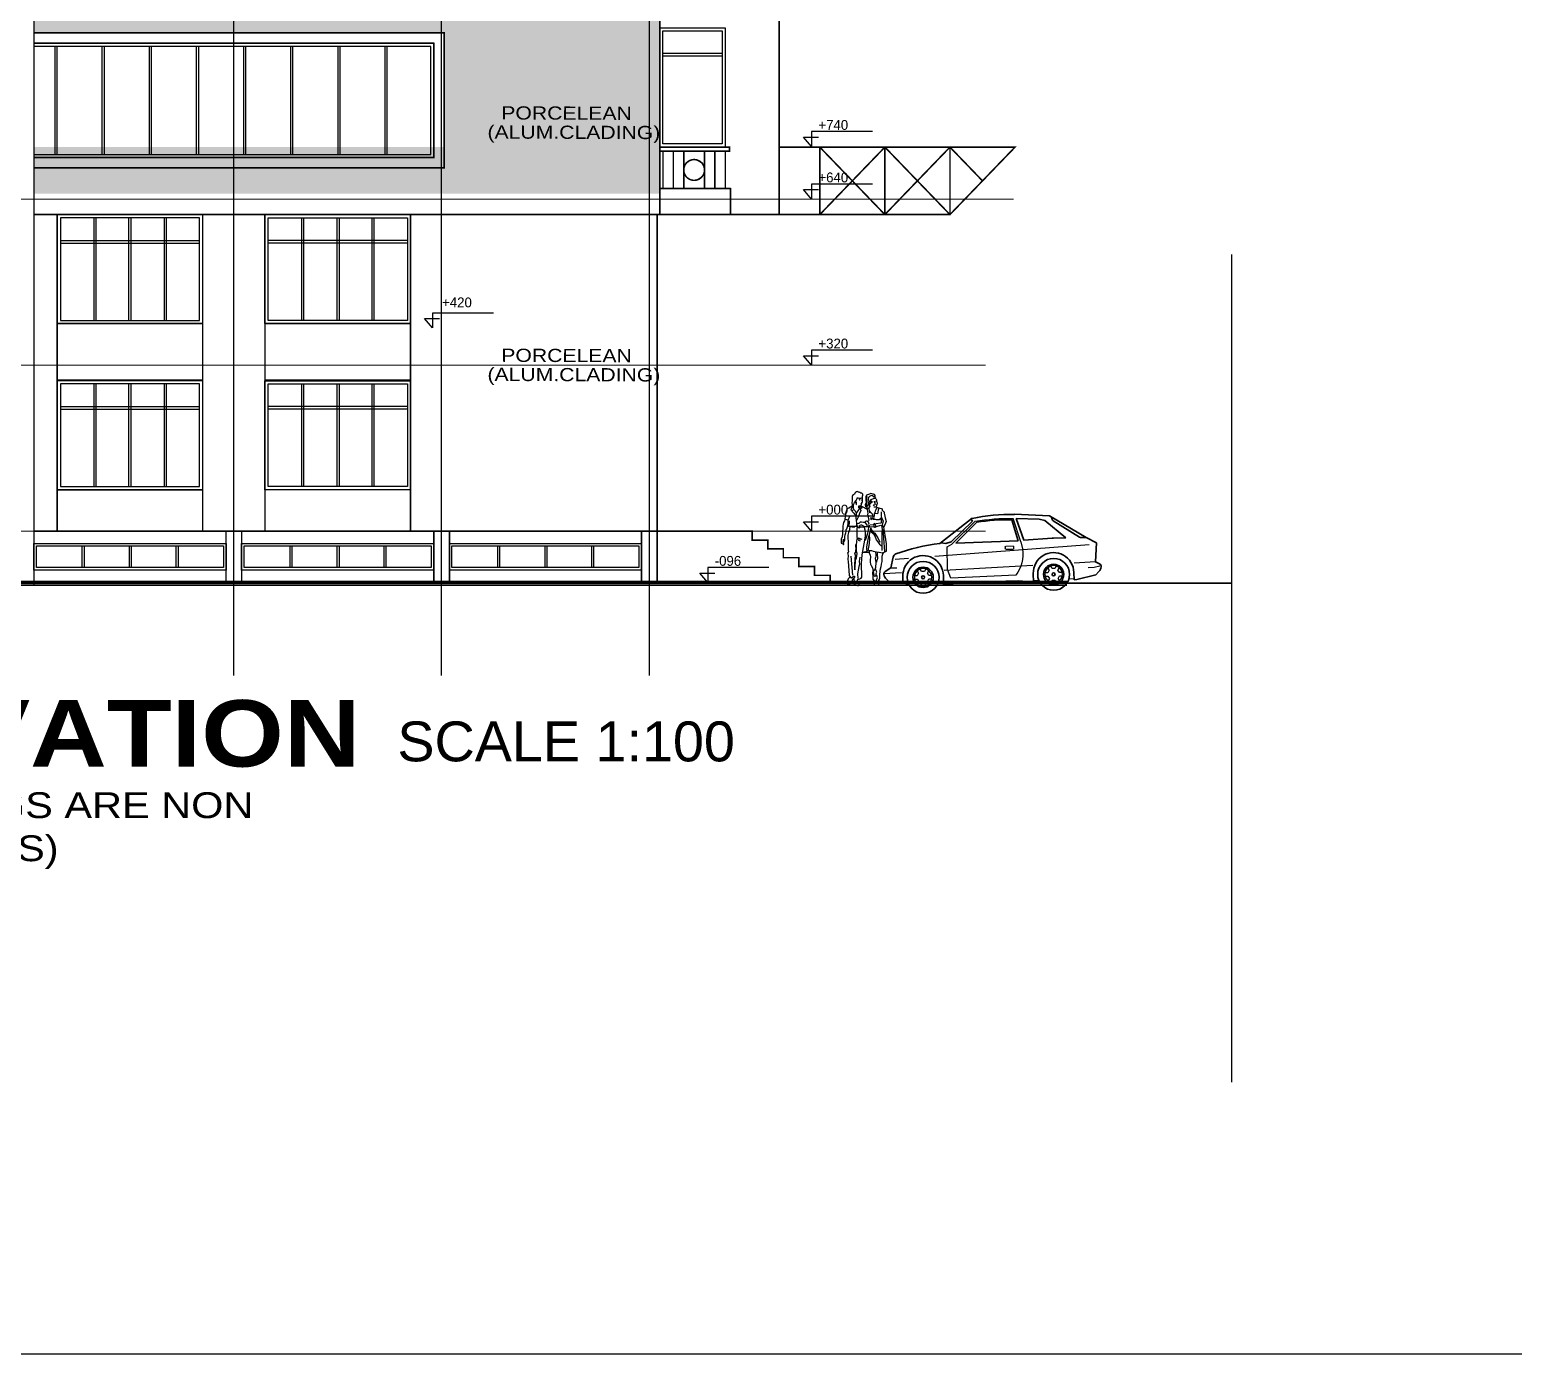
# Model space of a CAD drawing. Extents: x 250879 to 348495, y -51522 to -9360.
# Drawn here: x 301838 to 304696, y -31243 to -28691 of the extents above; entities that cross this region are included whole.
import ezdxf

# ---------------------------------------------------------------- set-up
doc = ezdxf.new("R2010")
doc.units = 0
doc.layers.get('0').update_dxf_attribs({"linetype": 'CONTINUOUS'})
for name, color, linetype, lineweight in [('A-text function', 30, 'CONTINUOUS', 20), ('BALUSTER', 6, 'CONTINUOUS', 30), ('VIS', 8, 'CONTINUOUS', 18)]:
    doc.layers.add(name, color=color, linetype=linetype, lineweight=lineweight)
for name, color, linetype in [('AXIS', 1, 'CONTINUOUS'), ('CAR_DTL', 7, 'CONTINUOUS'), ('CURTAIN', 150, 'CONTINUOUS'), ('DOOR', 4, 'CONTINUOUS'), ('HATCH', 8, 'CONTINUOUS'), ('TEXT', 3, 'CONTINUOUS'), ('TRUSS', 2, 'CONTINUOUS'), ('WALL', 7, 'CONTINUOUS')]:
    doc.layers.add(name, color=color, linetype=linetype)
doc.styles.add('ARIAL', font='BOD_CR.TTF', dxfattribs={"width": 1.2})
doc.styles.get("Standard").update_dxf_attribs({"font": 'sanss___.ttf', "height": 15})
doc.styles.add('VITA', font='vinet.ttf')

# ---------------------------------------------------------------- blocks, each defined once
blk = doc.blocks.new('105')
for p, q in [((-0.075, 1.729), (-0.079, 1.713)), ((-0.059, 1.742), (-0.075, 1.729)), ((-0.04, 1.756), (-0.059, 1.742)), ((-0.028, 1.776), (-0.04, 1.756)), ((-0.017, 1.788), (-0.028, 1.776)), ((0.001, 1.802), (-0.017, 1.788)), ((0.015, 1.805), (0.001, 1.802)), ((0.038, 1.797), (0.015, 1.805)), ((0.052, 1.795), (0.038, 1.797)), ((0.068, 1.786), (0.052, 1.795)), ((0.084, 1.778), (0.068, 1.786)), ((0.101, 1.774), (0.084, 1.778)), ((0.122, 1.758), (0.101, 1.774)), ((0.119, 1.699), (0.12, 1.718)), ((0.12, 1.718), (0.123, 1.739)), ((0.123, 1.739), (0.122, 1.758)), ((0.191, 1.735), (0.183, 1.704)), ((0.212, 1.745), (0.191, 1.735)), ((0.252, 1.754), (0.212, 1.745)), ((0.264, 1.764), (0.252, 1.754)), ((0.279, 1.724), (0.252, 1.709)), ((0.272, 1.77), (0.264, 1.764)), ((0.328, 1.754), (0.272, 1.77)), ((0.29, 1.732), (0.279, 1.724)), ((0.306, 1.73), (0.29, 1.732)), ((0.339, 1.699), (0.306, 1.73)), ((0.35, 1.75), (0.328, 1.754)), ((0.361, 1.73), (0.35, 1.75)), ((0.359, 1.709), (0.361, 1.73)), ((-0.192, 1.443), (-0.205, 1.406)), ((-0.185, 1.462), (-0.192, 1.443)), ((-0.166, 1.48), (-0.185, 1.462)), ((-0.145, 1.488), (-0.166, 1.48)), ((-0.116, 1.505), (-0.145, 1.488)), ((-0.104, 1.52), (-0.116, 1.505)), ((-0.072, 1.542), (-0.111, 1.458)), ((-0.111, 1.458), (-0.069, 1.446)), ((-0.093, 1.527), (-0.104, 1.52)), ((-0.073, 1.534), (-0.093, 1.527)), ((-0.081, 1.627), (-0.09, 1.59)), ((-0.09, 1.59), (-0.08, 1.556)), ((-0.069, 1.446), (-0.089, 1.431)), ((-0.089, 1.431), (-0.067, 1.41)), ((-0.079, 1.713), (-0.081, 1.691)), ((-0.081, 1.691), (-0.081, 1.659)), ((-0.081, 1.659), (-0.081, 1.627)), ((-0.08, 1.556), (-0.073, 1.534)), ((-0.067, 1.536), (-0.062, 1.536)), ((-0.062, 1.546), (-0.065, 1.523)), ((-0.065, 1.523), (-0.064, 1.507)), ((-0.064, 1.507), (-0.061, 1.489)), ((-0.062, 1.536), (-0.059, 1.54)), ((-0.061, 1.489), (-0.055, 1.473)), ((-0.059, 1.54), (-0.055, 1.551)), ((-0.055, 1.551), (-0.05, 1.563)), ((-0.055, 1.473), (-0.048, 1.457)), ((-0.05, 1.563), (-0.045, 1.58)), ((-0.048, 1.457), (-0.039, 1.446)), ((-0.045, 1.58), (-0.037, 1.602)), ((-0.039, 1.446), (-0.027, 1.438)), ((-0.037, 1.602), (-0.032, 1.611)), ((-0.032, 1.611), (-0.026, 1.624)), ((-0.027, 1.438), (-0.016, 1.419)), ((-0.026, 1.624), (-0.014, 1.632)), ((-0.02, 1.616), (-0.024, 1.608)), ((-0.024, 1.608), (-0.024, 1.599)), ((-0.024, 1.599), (-0.022, 1.599)), ((-0.022, 1.599), (-0.018, 1.599)), ((-0.02, 1.634), (-0.02, 1.626)), ((-0.02, 1.626), (-0.02, 1.616)), ((-0.018, 1.599), (-0.007, 1.607)), ((-0.014, 1.632), (-0.001, 1.639)), ((-0.007, 1.607), (-0.007, 1.597)), ((-0.007, 1.597), (-0.007, 1.583)), ((-0.007, 1.583), (-0.006, 1.566)), ((-0.006, 1.566), (-0.006, 1.559)), ((-0.006, 1.559), (0.003, 1.552)), ((-0.001, 1.639), (0.004, 1.649)), ((0.004, 1.649), (0.009, 1.659)), ((0.029, 1.435), (0.007, 1.411)), ((0.009, 1.659), (0.012, 1.674)), ((0.012, 1.674), (0.015, 1.684)), ((0.015, 1.684), (0.019, 1.684)), ((0.019, 1.684), (0.03, 1.684)), ((0.043, 1.452), (0.029, 1.435)), ((0.03, 1.684), (0.046, 1.682)), ((0.054, 1.468), (0.043, 1.452)), ((0.045, 1.498), (0.046, 1.51)), ((0.045, 1.49), (0.045, 1.498)), ((0.046, 1.682), (0.058, 1.679)), ((0.046, 1.518), (0.047, 1.53)), ((0.046, 1.51), (0.046, 1.518)), ((0.047, 1.53), (0.049, 1.53)), ((0.049, 1.53), (0.056, 1.529)), ((0.051, 1.647), (0.057, 1.65)), ((0.063, 1.483), (0.054, 1.468)), ((0.056, 1.529), (0.059, 1.529)), ((0.057, 1.65), (0.062, 1.651)), ((0.058, 1.679), (0.07, 1.68)), ((0.084, 1.44), (0.058, 1.387)), ((0.059, 1.529), (0.063, 1.531)), ((0.061, 1.516), (0.068, 1.498)), ((0.062, 1.651), (0.066, 1.652)), ((0.063, 1.531), (0.068, 1.532)), ((0.068, 1.498), (0.063, 1.483)), ((0.066, 1.652), (0.069, 1.653)), ((0.068, 1.532), (0.071, 1.53)), ((0.07, 1.68), (0.088, 1.681)), ((0.071, 1.644), (0.072, 1.644)), ((0.071, 1.53), (0.077, 1.525)), ((0.106, 1.489), (0.073, 1.472)), ((0.073, 1.472), (0.084, 1.44)), ((0.077, 1.525), (0.078, 1.525)), ((0.078, 1.527), (0.106, 1.489)), ((0.078, 1.525), (0.082, 1.526)), ((0.082, 1.526), (0.084, 1.53)), ((0.084, 1.53), (0.091, 1.539)), ((0.099, 1.565), (0.085, 1.571)), ((0.088, 1.681), (0.102, 1.684)), ((0.091, 1.539), (0.094, 1.546)), ((0.094, 1.546), (0.097, 1.555)), ((0.097, 1.555), (0.099, 1.565)), ((0.102, 1.684), (0.117, 1.688)), ((0.213, 1.46), (0.102, 1.517)), ((0.103, 1.571), (0.105, 1.577)), ((0.107, 1.643), (0.104, 1.65)), ((0.105, 1.577), (0.106, 1.589)), ((0.106, 1.589), (0.107, 1.595)), ((0.108, 1.64), (0.107, 1.643)), ((0.107, 1.599), (0.11, 1.599)), ((0.107, 1.595), (0.107, 1.599)), ((0.112, 1.635), (0.108, 1.64)), ((0.11, 1.599), (0.111, 1.601)), ((0.111, 1.601), (0.114, 1.602)), ((0.112, 1.64), (0.117, 1.643)), ((0.115, 1.629), (0.112, 1.635)), ((0.114, 1.671), (0.114, 1.681)), ((0.116, 1.664), (0.114, 1.671)), ((0.114, 1.602), (0.116, 1.606)), ((0.119, 1.619), (0.115, 1.629)), ((0.117, 1.657), (0.116, 1.664)), ((0.116, 1.606), (0.12, 1.613)), ((0.117, 1.688), (0.119, 1.699)), ((0.117, 1.65), (0.117, 1.657)), ((0.117, 1.643), (0.117, 1.65)), ((0.117, 1.643), (0.117, 1.643)), ((0.12, 1.614), (0.119, 1.619)), ((0.121, 1.613), (0.12, 1.614)), ((0.12, 1.613), (0.121, 1.613)), ((0.185, 1.59), (0.171, 1.558)), ((0.171, 1.558), (0.172, 1.506)), ((0.183, 1.704), (0.179, 1.64)), ((0.179, 1.64), (0.185, 1.59)), ((0.188, 1.516), (0.196, 1.54)), ((0.195, 1.611), (0.202, 1.659)), ((0.197, 1.59), (0.195, 1.611)), ((0.196, 1.54), (0.203, 1.565)), ((0.204, 1.531), (0.196, 1.513)), ((0.196, 1.513), (0.207, 1.48)), ((0.203, 1.565), (0.197, 1.59)), ((0.202, 1.659), (0.207, 1.71)), ((0.223, 1.548), (0.204, 1.531)), ((0.207, 1.468), (0.262, 1.519)), ((0.224, 1.387), (0.213, 1.46)), ((0.224, 1.654), (0.22, 1.608)), ((0.22, 1.608), (0.223, 1.575)), ((0.223, 1.575), (0.223, 1.548)), ((0.231, 1.691), (0.224, 1.654)), ((0.252, 1.709), (0.231, 1.691)), ((0.235, 1.561), (0.273, 1.649)), ((0.262, 1.519), (0.235, 1.561)), ((0.245, 1.532), (0.241, 1.477)), ((0.241, 1.477), (0.252, 1.4)), ((0.255, 1.573), (0.245, 1.532)), ((0.285, 1.399), (0.254, 1.437)), ((0.277, 1.598), (0.255, 1.573)), ((0.273, 1.649), (0.343, 1.682)), ((0.277, 1.645), (0.277, 1.598)), ((0.305, 1.61), (0.287, 1.596)), ((0.287, 1.596), (0.296, 1.596)), ((0.296, 1.596), (0.302, 1.6)), ((0.302, 1.6), (0.305, 1.608)), ((0.312, 1.606), (0.305, 1.61)), ((0.321, 1.548), (0.329, 1.547)), ((0.329, 1.547), (0.334, 1.547)), ((0.334, 1.547), (0.34, 1.549)), ((0.361, 1.504), (0.335, 1.508)), ((0.339, 1.621), (0.344, 1.605)), ((0.34, 1.549), (0.345, 1.55)), ((0.343, 1.682), (0.374, 1.671)), ((0.344, 1.605), (0.353, 1.595)), ((0.345, 1.55), (0.35, 1.552)), ((0.35, 1.552), (0.368, 1.561)), ((0.353, 1.595), (0.358, 1.587)), ((0.357, 1.579), (0.353, 1.573)), ((0.358, 1.587), (0.357, 1.579)), ((0.358, 1.623), (0.368, 1.624)), ((0.359, 1.692), (0.359, 1.709)), ((0.371, 1.677), (0.359, 1.692)), ((0.368, 1.506), (0.361, 1.504)), ((0.375, 1.455), (0.364, 1.426)), ((0.378, 1.514), (0.368, 1.506)), ((0.374, 1.671), (0.386, 1.65)), ((0.394, 1.497), (0.375, 1.455)), ((0.387, 1.526), (0.378, 1.514)), ((0.388, 1.551), (0.385, 1.536)), ((0.385, 1.536), (0.387, 1.526)), ((0.386, 1.65), (0.387, 1.621)), ((0.387, 1.621), (0.396, 1.604)), ((0.397, 1.566), (0.388, 1.551)), ((0.388, 1.505), (0.496, 1.477)), ((0.396, 1.604), (0.402, 1.588)), ((0.402, 1.588), (0.397, 1.566)), ((0.419, 1.446), (0.408, 1.377)), ((0.434, 1.486), (0.419, 1.446)), ((0.496, 1.477), (0.498, 1.451)), ((0.498, 1.451), (0.538, 1.406)), ((-0.254, 1.177), (-0.259, 1.143)), ((-0.248, 1.212), (-0.254, 1.177)), ((-0.227, 1.243), (-0.248, 1.212)), ((-0.218, 1.273), (-0.227, 1.243)), ((-0.216, 1.321), (-0.224, 1.279)), ((-0.224, 1.279), (-0.161, 1.254)), ((-0.224, 1.279), (-0.218, 1.273)), ((-0.212, 1.357), (-0.216, 1.321)), ((-0.211, 1.382), (-0.212, 1.357)), ((-0.205, 1.406), (-0.211, 1.382)), ((-0.187, 1.086), (-0.166, 1.147)), ((-0.166, 1.147), (-0.165, 1.157)), ((-0.165, 1.157), (-0.162, 1.18)), ((-0.162, 1.198), (-0.161, 1.254)), ((-0.162, 1.18), (-0.162, 1.198)), ((-0.161, 1.254), (-0.127, 1.335)), ((-0.145, 1.163), (-0.155, 1.148)), ((-0.155, 1.148), (-0.152, 1.138)), ((-0.14, 1.189), (-0.145, 1.163)), ((-0.139, 1.245), (-0.14, 1.229)), ((-0.14, 1.229), (-0.14, 1.189)), ((-0.067, 1.41), (-0.048, 1.39)), ((-0.048, 1.39), (-0.036, 1.374)), ((-0.036, 1.374), (-0.033, 1.365)), ((-0.033, 1.365), (-0.017, 1.349)), ((-0.017, 1.349), (-0.011, 1.299)), ((-0.016, 1.419), (-0.011, 1.409)), ((-0.011, 1.409), (-0.008, 1.399)), ((-0.011, 1.299), (0.001, 1.199)), ((-0.004, 1.353), (-0.006, 1.335)), ((-0.002, 1.373), (-0.004, 1.353)), ((0.007, 1.411), (-0.002, 1.388)), ((-0.002, 1.388), (-0.002, 1.373)), ((0.035, 1.316), (0.004, 1.252)), ((0.004, 1.149), (0.005, 1.171)), ((0.004, 1.135), (0.004, 1.149)), ((0.005, 1.171), (0.007, 1.189)), ((0.007, 1.189), (0.008, 1.189)), ((0.008, 1.189), (0.025, 1.192)), ((0.019, 1.156), (0.016, 1.135)), ((0.025, 1.192), (0.044, 1.198)), ((0.036, 1.143), (0.029, 1.131)), ((0.052, 1.367), (0.035, 1.316)), ((0.044, 1.198), (0.053, 1.201)), ((0.058, 1.387), (0.052, 1.367)), ((0.053, 1.201), (0.063, 1.21)), ((0.059, 1.148), (0.058, 1.143)), ((0.068, 1.156), (0.059, 1.148)), ((0.063, 1.21), (0.073, 1.221)), ((0.082, 1.157), (0.068, 1.156)), ((0.073, 1.221), (0.076, 1.224)), ((0.076, 1.224), (0.096, 1.223)), ((0.094, 1.16), (0.082, 1.157)), ((0.103, 1.159), (0.094, 1.16)), ((0.096, 1.223), (0.135, 1.22)), ((0.163, 1.127), (0.103, 1.159)), ((0.135, 1.22), (0.162, 1.217)), ((0.162, 1.217), (0.163, 1.225)), ((0.163, 1.225), (0.174, 1.224)), ((0.165, 1.219), (0.203, 1.16)), ((0.174, 1.224), (0.179, 1.242)), ((0.179, 1.242), (0.188, 1.236)), ((0.188, 1.236), (0.194, 1.243)), ((0.194, 1.243), (0.205, 1.238)), ((0.203, 1.16), (0.242, 1.166)), ((0.205, 1.238), (0.211, 1.244)), ((0.211, 1.244), (0.226, 1.225)), ((0.218, 1.369), (0.224, 1.387)), ((0.244, 1.251), (0.218, 1.369)), ((0.226, 1.225), (0.241, 1.185)), ((0.246, 1.162), (0.246, 1.152)), ((0.246, 1.152), (0.246, 1.141)), ((0.324, 1.166), (0.259, 1.161)), ((0.303, 1.293), (0.266, 1.293)), ((0.282, 1.273), (0.276, 1.258)), ((0.296, 1.278), (0.282, 1.273)), ((0.31, 1.374), (0.285, 1.399)), ((0.312, 1.279), (0.296, 1.278)), ((0.334, 1.281), (0.303, 1.293)), ((0.327, 1.301), (0.31, 1.374)), ((0.33, 1.267), (0.312, 1.279)), ((0.344, 1.339), (0.327, 1.301)), ((0.362, 1.268), (0.33, 1.267)), ((0.384, 1.26), (0.334, 1.281)), ((0.338, 1.18), (0.335, 1.16)), ((0.335, 1.16), (0.335, 1.145)), ((0.335, 1.145), (0.34, 1.13)), ((0.344, 1.194), (0.338, 1.18)), ((0.344, 1.384), (0.344, 1.339)), ((0.408, 1.377), (0.344, 1.384)), ((0.356, 1.187), (0.344, 1.194)), ((0.353, 1.401), (0.352, 1.389)), ((0.364, 1.426), (0.353, 1.401)), ((0.367, 1.174), (0.356, 1.187)), ((0.374, 1.156), (0.367, 1.174)), ((0.468, 1.198), (0.373, 1.182)), ((0.375, 1.143), (0.374, 1.156)), ((0.436, 1.26), (0.384, 1.26)), ((0.384, 1.135), (0.469, 1.161)), ((0.471, 1.299), (0.436, 1.26)), ((0.474, 1.419), (0.474, 1.333)), ((0.474, 1.333), (0.482, 1.305)), ((0.478, 1.265), (0.475, 1.199)), ((0.482, 1.305), (0.478, 1.265)), ((0.482, 1.305), (0.516, 1.236)), ((0.5, 1.076), (0.487, 1.157)), ((0.516, 1.236), (0.498, 1.167)), ((0.529, 1.124), (0.498, 1.167)), ((0.526, 1.42), (0.551, 1.303)), ((0.575, 1.228), (0.529, 1.124)), ((0.551, 1.303), (0.575, 1.228)), ((-0.274, 0.936), (-0.297, 0.892)), ((-0.297, 0.892), (-0.291, 0.812)), ((-0.27, 0.99), (-0.274, 0.936)), ((-0.267, 1.025), (-0.27, 0.99)), ((-0.26, 1.105), (-0.267, 1.025)), ((-0.259, 1.143), (-0.26, 1.105)), ((-0.254, 0.83), (-0.247, 0.888)), ((-0.233, 0.852), (-0.225, 0.869)), ((-0.226, 0.921), (-0.224, 0.938)), ((-0.226, 0.912), (-0.226, 0.921)), ((-0.222, 0.896), (-0.226, 0.912)), ((-0.225, 0.869), (-0.221, 0.885)), ((-0.224, 0.938), (-0.214, 0.97)), ((-0.221, 0.885), (-0.222, 0.896)), ((-0.214, 0.97), (-0.201, 1.009)), ((-0.201, 1.009), (-0.197, 1.036)), ((-0.197, 1.036), (-0.196, 1.078)), ((-0.196, 1.078), (-0.187, 1.086)), ((-0.151, 1.017), (-0.163, 0.965)), ((-0.163, 0.965), (-0.163, 0.926)), ((-0.163, 0.926), (-0.162, 0.823)), ((-0.152, 1.138), (-0.131, 1.137)), ((-0.136, 1.069), (-0.151, 1.017)), ((-0.131, 1.099), (-0.136, 1.069)), ((-0.131, 1.137), (-0.102, 1.142)), ((-0.122, 1.129), (-0.131, 1.099)), ((-0.097, 1.127), (-0.122, 1.129)), ((-0.102, 1.142), (-0.076, 1.14)), ((-0.075, 1.122), (-0.097, 1.127)), ((-0.076, 1.14), (-0.042, 1.14)), ((-0.052, 1.121), (-0.075, 1.122)), ((-0.029, 1.121), (-0.052, 1.121)), ((-0.042, 1.14), (-0.012, 1.141)), ((0.008, 0.889), (0.003, 0.852)), ((0.009, 1.128), (0.004, 1.135)), ((0.01, 1.107), (0.006, 1.017)), ((0.006, 1.017), (0.01, 0.922)), ((0.066, 0.89), (0.008, 0.889)), ((0.025, 1.117), (0.009, 1.128)), ((0.01, 0.922), (0.027, 0.907)), ((0.037, 1.113), (0.025, 1.117)), ((0.027, 0.907), (0.079, 0.888)), ((0.032, 0.918), (0.104, 0.892)), ((0.036, 0.871), (0.074, 0.855)), ((0.051, 1.104), (0.037, 1.113)), ((0.056, 1.106), (0.051, 1.104)), ((0.057, 1.117), (0.056, 1.106)), ((0.058, 1.143), (0.057, 1.13)), ((0.057, 1.13), (0.057, 1.117)), ((0.079, 0.888), (0.066, 0.89)), ((0.07, 1.129), (0.137, 1.125)), ((0.15, 0.803), (0.174, 0.95)), ((0.159, 1.08), (0.158, 1.125)), ((0.175, 1.04), (0.159, 1.08)), ((0.209, 1.127), (0.163, 1.127)), ((0.215, 1), (0.169, 0.865)), ((0.173, 0.997), (0.175, 1.04)), ((0.174, 0.95), (0.173, 0.997)), ((0.218, 0.883), (0.196, 0.741)), ((0.224, 1.125), (0.209, 1.127)), ((0.234, 1.117), (0.215, 1)), ((0.237, 0.964), (0.218, 0.883)), ((0.243, 1.128), (0.224, 1.125)), ((0.246, 1.141), (0.243, 1.128)), ((0.269, 1.103), (0.243, 0.974)), ((0.243, 0.974), (0.25, 0.896)), ((0.25, 0.896), (0.247, 0.805)), ((0.253, 1.126), (0.334, 1.131)), ((0.284, 1.022), (0.271, 1.073)), ((0.272, 1.116), (0.295, 1.058)), ((0.339, 0.981), (0.284, 1.022)), ((0.295, 1.058), (0.324, 1.026)), ((0.324, 1.026), (0.352, 1.005)), ((0.362, 0.948), (0.339, 0.981)), ((0.34, 1.13), (0.347, 1.116)), ((0.347, 1.116), (0.353, 1.127)), ((0.352, 1.005), (0.375, 0.972)), ((0.353, 1.127), (0.37, 1.12)), ((0.389, 0.878), (0.362, 0.948)), ((0.37, 1.12), (0.373, 1.13)), ((0.373, 1.13), (0.375, 1.143)), ((0.375, 0.972), (0.414, 0.916)), ((0.421, 0.839), (0.389, 0.878)), ((0.414, 0.916), (0.453, 0.829)), ((0.493, 0.943), (0.498, 1.004)), ((0.494, 0.673), (0.493, 0.943)), ((0.498, 1.004), (0.5, 1.076)), ((0.524, 1.016), (0.519, 1.074)), ((0.528, 0.911), (0.524, 1.016)), ((0.547, 0.651), (0.528, 0.911)), ((0.552, 0.968), (0.529, 1.124)), ((0.576, 0.799), (0.552, 0.968)), ((-0.291, 0.812), (-0.264, 0.801)), ((-0.264, 0.801), (-0.251, 0.784)), ((-0.252, 0.812), (-0.254, 0.83)), ((-0.246, 0.805), (-0.252, 0.812)), ((-0.251, 0.842), (-0.239, 0.836)), ((-0.251, 0.784), (-0.247, 0.784)), ((-0.247, 0.784), (-0.246, 0.784)), ((-0.243, 0.799), (-0.246, 0.805)), ((-0.246, 0.784), (-0.243, 0.789)), ((-0.243, 0.794), (-0.243, 0.799)), ((-0.243, 0.789), (-0.243, 0.794)), ((-0.239, 0.836), (-0.235, 0.844)), ((-0.235, 0.844), (-0.233, 0.852)), ((-0.157, 0.638), (-0.169, 0.622)), ((-0.169, 0.622), (-0.168, 0.602)), ((-0.168, 0.602), (-0.156, 0.578)), ((-0.162, 0.823), (-0.16, 0.679)), ((-0.16, 0.679), (-0.155, 0.646)), ((-0.156, 0.578), (-0.158, 0.553)), ((-0.155, 0.646), (-0.157, 0.638)), ((-0.024, 0.622), (-0.035, 0.621)), ((-0.035, 0.621), (-0.02, 0.562)), ((-0.013, 0.708), (-0.024, 0.622)), ((0.002, 0.811), (-0.018, 0.776)), ((-0.018, 0.776), (-0.016, 0.751)), ((-0.016, 0.751), (-0.013, 0.708)), ((0, 0.722), (0, 0.8)), ((0.004, 0.652), (0, 0.722)), ((0, 0.531), (0.011, 0.614)), ((0.003, 0.852), (0.002, 0.811)), ((0.011, 0.614), (0.004, 0.652)), ((0.1, 0.421), (0.111, 0.586)), ((0.111, 0.586), (0.15, 0.803)), ((0.122, 0.638), (0.21, 0.659)), ((0.122, 0.631), (0.163, 0.638)), ((0.163, 0.638), (0.196, 0.641)), ((0.196, 0.741), (0.191, 0.671)), ((0.196, 0.641), (0.235, 0.63)), ((0.21, 0.659), (0.251, 0.67)), ((0.232, 0.735), (0.222, 0.663)), ((0.247, 0.805), (0.232, 0.735)), ((0.246, 0.649), (0.247, 0.628)), ((0.247, 0.628), (0.249, 0.611)), ((0.249, 0.611), (0.262, 0.583)), ((0.251, 0.67), (0.288, 0.67)), ((0.262, 0.583), (0.272, 0.549)), ((0.288, 0.67), (0.325, 0.661)), ((0.325, 0.661), (0.386, 0.643)), ((0.373, 0.63), (0.38, 0.639)), ((0.373, 0.619), (0.373, 0.63)), ((0.378, 0.605), (0.373, 0.619)), ((0.383, 0.586), (0.378, 0.605)), ((0.38, 0.639), (0.382, 0.639)), ((0.382, 0.57), (0.383, 0.586)), ((0.386, 0.643), (0.436, 0.642)), ((0.403, 0.632), (0.401, 0.606)), ((0.401, 0.606), (0.402, 0.575)), ((0.402, 0.575), (0.404, 0.548)), ((0.407, 0.643), (0.403, 0.632)), ((0.459, 0.78), (0.421, 0.839)), ((0.436, 0.642), (0.471, 0.636)), ((0.474, 0.763), (0.459, 0.78)), ((0.471, 0.636), (0.496, 0.628)), ((0.491, 0.753), (0.474, 0.763)), ((0.502, 0.595), (0.488, 0.558)), ((0.496, 0.628), (0.536, 0.642)), ((0.516, 0.626), (0.502, 0.595)), ((0.536, 0.642), (0.579, 0.659)), ((0.579, 0.659), (0.576, 0.799)), ((-0.158, 0.553), (-0.165, 0.52)), ((-0.165, 0.52), (-0.165, 0.493)), ((-0.165, 0.493), (-0.161, 0.466)), ((-0.161, 0.466), (-0.141, 0.188)), ((-0.11, 0.562), (-0.077, 0.193)), ((-0.03, 0.5), (-0.038, 0.403)), ((-0.038, 0.403), (-0.037, 0.354)), ((-0.037, 0.354), (-0.031, 0.301)), ((-0.02, 0.562), (-0.032, 0.523)), ((-0.032, 0.523), (-0.03, 0.5)), ((-0.031, 0.301), (-0.016, 0.451)), ((-0.018, 0.482), (-0.003, 0.508)), ((-0.016, 0.451), (-0.018, 0.482)), ((-0.003, 0.508), (0, 0.531)), ((0.045, 0.36), (0.019, 0.225)), ((0.06, 0.4), (0.045, 0.36)), ((0.06, 0.504), (0.055, 0.463)), ((0.055, 0.463), (0.06, 0.4)), ((0.064, 0.545), (0.06, 0.504)), ((0.102, 0.159), (0.1, 0.421)), ((0.269, 0.532), (0.264, 0.505)), ((0.264, 0.505), (0.264, 0.472)), ((0.264, 0.472), (0.264, 0.445)), ((0.264, 0.445), (0.268, 0.409)), ((0.268, 0.409), (0.284, 0.381)), ((0.272, 0.549), (0.269, 0.532)), ((0.284, 0.381), (0.309, 0.338)), ((0.309, 0.338), (0.315, 0.305)), ((0.315, 0.305), (0.319, 0.3)), ((0.317, 0.302), (0.334, 0.205)), ((0.319, 0.3), (0.327, 0.291)), ((0.327, 0.291), (0.34, 0.287)), ((0.34, 0.287), (0.348, 0.29)), ((0.348, 0.29), (0.356, 0.304)), ((0.356, 0.304), (0.363, 0.316)), ((0.363, 0.316), (0.374, 0.335)), ((0.366, 0.518), (0.368, 0.526)), ((0.368, 0.505), (0.366, 0.518)), ((0.368, 0.526), (0.376, 0.54)), ((0.372, 0.494), (0.368, 0.505)), ((0.376, 0.471), (0.372, 0.494)), ((0.374, 0.371), (0.38, 0.415)), ((0.374, 0.335), (0.374, 0.371)), ((0.383, 0.286), (0.375, 0.314)), ((0.376, 0.54), (0.379, 0.554)), ((0.383, 0.449), (0.376, 0.471)), ((0.379, 0.554), (0.382, 0.57)), ((0.38, 0.415), (0.381, 0.432)), ((0.381, 0.432), (0.383, 0.449)), ((0.389, 0.465), (0.384, 0.449)), ((0.398, 0.49), (0.389, 0.465)), ((0.404, 0.522), (0.398, 0.49)), ((0.404, 0.548), (0.404, 0.522)), ((0.467, 0.356), (0.45, 0.283)), ((0.476, 0.407), (0.467, 0.356)), ((0.489, 0.46), (0.476, 0.407)), ((0.488, 0.558), (0.487, 0.526)), ((0.487, 0.526), (0.489, 0.497)), ((0.489, 0.497), (0.489, 0.46)), ((-0.17, 0.089), (-0.18, 0.055)), ((-0.18, 0.055), (-0.18, 0.037)), ((-0.18, 0.037), (-0.167, 0.029)), ((-0.157, 0.124), (-0.17, 0.089)), ((-0.167, 0.029), (-0.133, 0.027)), ((-0.124, 0.157), (-0.157, 0.124)), ((-0.141, 0.188), (-0.113, 0.15)), ((-0.133, 0.027), (-0.112, 0.041)), ((-0.113, 0.15), (-0.103, 0.148)), ((-0.112, 0.041), (-0.085, 0.079)), ((-0.103, 0.148), (-0.08, 0.158)), ((-0.085, 0.079), (-0.067, 0.116)), ((-0.08, 0.158), (-0.051, 0.178)), ((-0.067, 0.116), (-0.059, 0.148)), ((-0.036, 0.153), (-0.052, 0.137)), ((-0.052, 0.137), (-0.052, 0.12)), ((-0.052, 0.12), (-0.045, 0.077)), ((-0.051, 0.178), (-0.037, 0.179)), ((-0.045, 0.077), (-0.05, 0.041)), ((-0.05, 0.041), (-0.023, 0.002)), ((-0.037, 0.179), (-0.036, 0.153)), ((-0.023, 0.002), (0.023, -0.002)), ((0.016, 0.113), (0.037, 0.117)), ((0.029, 0.081), (0.017, 0.101)), ((0.019, 0.225), (0.026, 0.131)), ((0.023, -0.002), (0.037, 0)), ((0.048, 0.058), (0.029, 0.081)), ((0.037, 0.117), (0.068, 0.125)), ((0.037, 0), (0.046, 0.01)), ((0.046, 0.01), (0.054, 0.022)), ((0.054, 0.037), (0.048, 0.058)), ((0.054, 0.022), (0.054, 0.037)), ((0.068, 0.125), (0.092, 0.139)), ((0.092, 0.139), (0.102, 0.159)), ((0.314, 0.262), (0.307, 0.242)), ((0.307, 0.242), (0.311, 0.218)), ((0.311, 0.218), (0.315, 0.189)), ((0.316, 0.176), (0.313, 0.149)), ((0.313, 0.149), (0.318, 0.12)), ((0.322, 0.281), (0.314, 0.262)), ((0.315, 0.189), (0.316, 0.176)), ((0.318, 0.12), (0.32, 0.115)), ((0.32, 0.115), (0.333, 0.092)), ((0.333, 0.092), (0.348, 0.076)), ((0.334, 0.205), (0.337, 0.189)), ((0.337, 0.189), (0.347, 0.174)), ((0.347, 0.027), (0.346, 0.049)), ((0.347, 0.174), (0.356, 0.172)), ((0.35, 0.014), (0.347, 0.027)), ((0.348, 0.076), (0.374, 0.074)), ((0.363, 0.001), (0.35, 0.014)), ((0.356, 0.172), (0.37, 0.181)), ((0.362, 0.058), (0.36, 0.079)), ((0.368, 0.047), (0.362, 0.058)), ((0.396, 0.004), (0.363, 0.001)), ((0.383, 0.044), (0.368, 0.047)), ((0.37, 0.181), (0.379, 0.197)), ((0.374, 0.074), (0.381, 0.089)), ((0.379, 0.197), (0.381, 0.228)), ((0.381, 0.228), (0.385, 0.241)), ((0.381, 0.089), (0.387, 0.109)), ((0.389, 0.27), (0.383, 0.286)), ((0.397, 0.05), (0.383, 0.044)), ((0.385, 0.241), (0.391, 0.255)), ((0.397, 0.177), (0.385, 0.196)), ((0.387, 0.109), (0.394, 0.122)), ((0.391, 0.255), (0.389, 0.27)), ((0.394, 0.122), (0.4, 0.135)), ((0.42, 0.008), (0.396, 0.004)), ((0.402, 0.166), (0.397, 0.177)), ((0.401, 0.058), (0.397, 0.05)), ((0.4, 0.135), (0.403, 0.149)), ((0.412, 0.083), (0.401, 0.058)), ((0.403, 0.149), (0.402, 0.166)), ((0.44, 0.111), (0.412, 0.083)), ((0.427, 0.022), (0.42, 0.008)), ((0.432, 0.036), (0.427, 0.022)), ((0.43, 0.104), (0.431, 0.052)), ((0.431, 0.052), (0.432, 0.036)), ((0.443, 0.134), (0.44, 0.111)), ((0.443, 0.194), (0.442, 0.155)), ((0.442, 0.155), (0.443, 0.134)), ((0.445, 0.222), (0.443, 0.194)), ((0.448, 0.251), (0.445, 0.222)), ((0.45, 0.283), (0.448, 0.251))]:
    blk.add_line(p, q)
blk = doc.blocks.new('02ECAR01')
at = {"color": 0, "linetype": 'ByBlock'}
for p, q in [((-115, 51.4), (-140, 36)), ((-91, 53), (-115, 51.4)), ((-135.5, 36.3), (-117.6, 47.9)), ((-111.7, 48.2), (-126, 35.9)), ((-116.8, 49.1), (-116.4, 50.5)), ((-111.7, 48.2), (-108, 49.2)), ((-108, 49.2), (-92, 50)), ((-92, 50), (-97, 35)), ((-89, 49.3), (-93.1, 34.7)), ((-50, 34), (-64.8, 48.1)), ((-62, 49), (-61.1, 50.4)), ((-62, 49), (-46.9, 35)), ((-61.7, 51), (-39, 34)), ((-140, 36), (-147, 32)), ((-147, 32), (-146, 19)), ((-140, 36), (-136.6, 36)), ((-126, 35.9), (-117.4, 36)), ((-116.6, 35.9), (-97, 35)), ((-93.1, 34.7), (-50, 34)), ((-46.9, 35), (-43.1, 34)), ((-43.1, 34), (-39.7, 34.5)), ((-5, 18), (-6.6, 25.4)), ((-146, 19), (-148.8, 17.6)), ((-148.2, 12.2), (-146, 10)), ((-131, 12), (-131, 7)), ((-103, 12), (-103, 6)), ((-41, 12), (-41, 6)), ((-13, 12), (-13, 9)), ((-1, 15.6), (-5, 18)), ((-1.8, 10.2), (-3, 9)), ((-146, 10), (-133, 7)), ((-133, 7), (-131, 7)), ((-103, 6), (-93, 7)), ((-93, 7), (-57, 7)), ((-57, 7), (-43, 6)), ((-43, 6), (-41, 6)), ((-13, 9), (-11.7, 7.7)), ((-3, 9), (-10, 8))]:
    blk.add_line(p, q, dxfattribs=at)
for centre, radius in [((-117, 11), 11), ((-27, 11), 11), ((-117, 11), 7), ((-117, 11), 1), ((-27, 11), 7), ((-27, 11), 1)]:
    blk.add_circle(centre, radius, dxfattribs=at)
for centre, radius, start, end in [((-86.3, -90.7), 143.7, 80.1503, 91.861), ((-118.7, 49.6), 2, 302.9688, 345.3606), ((-83.4, -81.8), 131.2, 81.883, 92.4656), ((-136.6, 38), 2, 270, 302.9688), ((-116.6, 41.9), 6, 262.4054, 270), ((-51.4, -100.4), 135, 71.4616, 84.7151), ((-117, 12), 14, 0, 180), ((-27, 12), 14, 0, 180), ((-9.6, 24.8), 3, 12.5288, 69.444), ((-147.9, 15.8), 2, 116.5651, 189.9515), ((-144, 16.5), 6, 189.9515, 225), ((-6, 14.5), 6, 315, 351.4992), ((-2, 13.9), 2, 351.4992, 59.0362)]:
    blk.add_arc(centre, radius, start, end, dxfattribs=at)
at = {"layer": 'CAR_DTL'}
for p, q in [((-94.8, 34), (-90, 50.1)), ((-47.2, 33.3), (-63.7, 48.8)), ((-35.4, 25.4), (-142, 31)), ((-94.8, 34), (-96, 29)), ((-89.5, 31), (-84.5, 31)), ((-44, 31.6), (-47.2, 33.3)), ((-44, 16), (-44, 31.6)), ((-90, 29.5), (-90, 30.5)), ((-84.5, 29), (-89.5, 29)), ((-84, 30.5), (-84, 29.5)), ((-8, 24), (-17.3, 24.5)), ((-149, 16), (-145, 15)), ((-146, 19), (-131.4, 18.5)), ((-145, 15), (-141, 15)), ((-122.9, 12.2), (-121, 12.1)), ((-120, 13.9), (-121, 15.5)), ((-121, 12.1), (-120, 13.9)), ((-118.9, 16.7), (-118, 15)), ((-118, 15), (-116, 15)), ((-116, 15), (-115.1, 16.7)), ((-113, 15.5), (-114, 13.9)), ((-114, 13.9), (-113, 12.1)), ((-113, 12.1), (-111.1, 12.2)), ((-102.8, 17.5), (-41.7, 15.4)), ((-91, 11), (-46, 10)), ((-46, 10), (-44, 16)), ((-32.9, 12.2), (-31, 12.1)), ((-30, 13.9), (-31, 15.5)), ((-31, 12.1), (-30, 13.9)), ((-28.9, 16.7), (-28, 15)), ((-28, 15), (-26, 15)), ((-26, 15), (-25.1, 16.7)), ((-23, 15.5), (-24, 13.9)), ((-24, 13.9), (-23, 12.1)), ((-23, 12.1), (-21.1, 12.2)), ((-12.1, 14.4), (0, 14)), ((-5, 18), (-9, 18)), ((-127.5, 7.7), (-131, 7.8)), ((-121, 9.9), (-122.9, 9.8)), ((-120, 8.1), (-121, 9.9)), ((-121, 6.5), (-120, 8.1)), ((-118, 7), (-118.9, 5.3)), ((-116, 7), (-118, 7)), ((-115.1, 5.3), (-116, 7)), ((-113, 9.9), (-114, 8.1)), ((-114, 8.1), (-113, 6.5)), ((-111.1, 9.8), (-113, 9.9)), ((-103, 7), (-106.7, 7.1)), ((-37.2, 7), (-41, 7)), ((-31, 9.9), (-32.9, 9.8)), ((-30, 8.1), (-31, 9.9)), ((-31, 6.5), (-30, 8.1)), ((-28, 7), (-28.9, 5.3)), ((-26, 7), (-28, 7)), ((-25.1, 5.3), (-26, 7)), ((-23, 9.9), (-24, 8.1)), ((-24, 8.1), (-23, 6.5)), ((-21.1, 9.8), (-23, 9.9)), ((-15, 7), (-16.8, 7)), ((-10, 8), (-15, 7))]:
    blk.add_line(p, q, dxfattribs=at)
for centre in [(-117, 11), (-27, 11)]:
    blk.add_circle(centre, 6, dxfattribs=at)
for centre, radius, start, end in [((-83.3, -78), 128.3, 81.2229, 92.9879), ((-89.5, 30.5), 0.5, 90, 180), ((-84.5, 30.5), 0.5, 0, 90), ((-72.9, 25.7), 23.3, 171.941, 219.1072), ((-89.5, 29.5), 0.5, 180, 270), ((-84.5, 29.5), 0.5, 270, 0)]:
    blk.add_arc(centre, radius, start, end, dxfattribs=at)
blk = doc.blocks.new('LIME')
at = {"layer": 'DOOR'}
for p, q in [((244475.4, -28849), (244460, -28830.9)), ((244460, -28830.9), (244489, -28830.9)), ((244593, -28820.3), (244475.4, -28820.3)), ((244475.4, -28820.3), (244475.4, -28849))]:
    blk.add_line(p, q, dxfattribs=at)

msp = doc.modelspace()

# ---------------------------------------------------------------- hatches: boundary and pattern name
at = {"layer": 'WALL', "linetype": 'Continuous'}
h = msp.add_hatch(dxfattribs=at)
h.set_pattern_fill('DOTS', color=30, scale=10, style=0)
h.set_pattern_definition([(180, (534678.427, 6740.546), (-7.9375, 15.875), [0, -15.875])])
h.paths.add_polyline_path([(301416.1812, -29007.00774), (301416.1812, -28597.00774), (300626.1812, -28597.00774), (300626.1812, -26767.00774), (300216.1812, -26767.00774), (300216.1812, -29007.00774)])
h.paths.add_polyline_path([(301846.34579, -28597.00774), (301846.34579, -29007.00774), (303051.51037, -29007.00774), (303051.51037, -26767.00774), (302636.34579, -26767.00774), (302636.34579, -28597.00774)])
h.paths.add_polyline_path([(301416.1812, -28917.00774), (301416.1812, -28697.00774), (300626.1812, -28697.00774), (300626.1812, -28917.00774)])
h.paths.add_polyline_path([(301846.34579, -28697.00774), (301846.34579, -28917.00774), (302636.34579, -28917.00774), (302636.34579, -28697.00774)])

# ---------------------------------------------------------------- linework, layer by layer
at = {"layer": 'AXIS'}
for p, q in [((302231.1812, -29935.19605), (302231.1812, -25772.96771)), ((302631.34579, -29935.19605), (302631.34579, -25772.96771)), ((303031.51037, -29935.19605), (303031.51037, -25772.96771))]:
    msp.add_line(p, q, dxfattribs=at)
at = {"layer": 'CURTAIN', "linetype": 'Continuous'}
for p, q in [((301886.42903, -28723.00774), (301886.42903, -28931.00774)), ((301890.42903, -28723.00774), (301890.42903, -28931.00774)), ((301977.23477, -28723.00774), (301977.23477, -28931.00774)), ((301981.23477, -28723.00774), (301981.23477, -28931.00774)), ((302068.04052, -28723.00774), (302068.04052, -28931.00774)), ((302072.04052, -28723.00774), (302072.04052, -28931.00774)), ((302158.84626, -28723.00774), (302158.84626, -28931.00774)), ((302162.84626, -28723.00774), (302162.84626, -28931.00774)), ((302249.65201, -28723.00774), (302249.65201, -28931.00774)), ((302253.65201, -28723.00774), (302253.65201, -28931.00774)), ((302340.45775, -28723.00774), (302340.45775, -28931.00774)), ((302344.45775, -28723.00774), (302344.45775, -28931.00774)), ((302431.26349, -28723.00774), (302431.26349, -28931.00774)), ((302435.26349, -28723.00774), (302435.26349, -28931.00774)), ((302522.06924, -28723.00774), (302522.06924, -28931.00774)), ((302526.06924, -28723.00774), (302526.06924, -28931.00774)), ((303171.73831, -28736.85035), (303057.51037, -28736.85035)), ((303171.73831, -28741.85035), (303057.51037, -28741.85035)), ((301961.29848, -29053.00774), (301961.29848, -29251.00774)), ((301965.29848, -29053.00774), (301965.29848, -29251.00774)), ((302028.59891, -29053.00774), (302028.59891, -29251.00774)), ((302032.59891, -29053.00774), (302032.59891, -29251.00774)), ((302096.89934, -29053.00774), (302096.89934, -29251.00774)), ((302100.89934, -29053.00774), (302100.89934, -29251.00774)), ((302361.46306, -29053.00774), (302361.46306, -29251.00774)), ((302365.46306, -29053.00774), (302365.46306, -29251.00774)), ((302429.76349, -29053.00774), (302429.76349, -29251.00774)), ((302433.76349, -29053.00774), (302433.76349, -29251.00774)), ((302497.06392, -29053.00774), (302497.06392, -29251.00774)), ((302501.06392, -29053.00774), (302501.06392, -29251.00774)), ((301897.01662, -29096.85035), (302165.1812, -29096.85035)), ((301897.01662, -29101.85035), (302165.1812, -29101.85035)), ((302565.34579, -29096.85035), (302297.1812, -29096.85035)), ((302565.34579, -29101.85035), (302297.1812, -29101.85035)), ((301961.29848, -29373.00774), (301961.29848, -29571.00774)), ((301965.29848, -29373.00774), (301965.29848, -29571.00774)), ((302028.59891, -29373.00774), (302028.59891, -29571.00774)), ((302032.59891, -29373.00774), (302032.59891, -29571.00774)), ((302096.89934, -29373.00774), (302096.89934, -29571.00774)), ((302100.89934, -29373.00774), (302100.89934, -29571.00774)), ((302361.46306, -29373.00774), (302361.46306, -29571.00774)), ((302365.46306, -29373.00774), (302365.46306, -29571.00774)), ((302429.76349, -29373.00774), (302429.76349, -29571.00774)), ((302433.76349, -29373.00774), (302433.76349, -29571.00774)), ((302497.06392, -29373.00774), (302497.06392, -29571.00774)), ((302501.06392, -29373.00774), (302501.06392, -29571.00774)), ((301897.01662, -29416.85035), (302165.1812, -29416.85035)), ((301897.01662, -29421.85035), (302165.1812, -29421.85035)), ((301957.09891, -29416.85035), (302105.09891, -29416.85035)), ((301957.09891, -29421.85035), (302105.09891, -29421.85035)), ((302565.34579, -29416.85035), (302297.1812, -29416.85035)), ((302565.34579, -29421.85035), (302297.1812, -29421.85035)), ((302505.26349, -29416.85035), (302357.26349, -29416.85035)), ((302505.26349, -29421.85035), (302357.26349, -29421.85035)), ((301938.70671, -29685.35259), (301938.70671, -29726.68449)), ((301942.70671, -29685.35259), (301942.70671, -29726.68449)), ((302029.59891, -29685.35259), (302029.59891, -29726.68449)), ((302033.59891, -29685.35259), (302033.59891, -29726.68449)), ((302119.65569, -29685.35259), (302119.65569, -29726.68449)), ((302123.65569, -29685.35259), (302123.65569, -29726.68449)), ((302338.8713, -29685.35259), (302338.8713, -29726.68449)), ((302342.8713, -29685.35259), (302342.8713, -29726.68449)), ((302429.76349, -29685.35259), (302429.76349, -29726.68449)), ((302433.76349, -29685.35259), (302433.76349, -29726.68449)), ((302519.82028, -29685.35259), (302519.82028, -29726.68449)), ((302523.82028, -29685.35259), (302523.82028, -29726.68449)), ((302739.03588, -29685.35259), (302739.03588, -29726.68449)), ((302743.03588, -29685.35259), (302743.03588, -29726.68449)), ((302829.92808, -29685.35259), (302829.92808, -29726.68449)), ((302833.92808, -29685.35259), (302833.92808, -29726.68449)), ((302919.98486, -29685.35259), (302919.98486, -29726.68449)), ((302923.98486, -29685.35259), (302923.98486, -29726.68449))]:
    msp.add_line(p, q, dxfattribs=at)
for points in [[(303057.51037, -28693.00774), (303171.73831, -28693.00774), (303171.73831, -28911.00774), (303057.51037, -28911.00774)], [(302165.1812, -29053.00774), (301897.01662, -29053.00774), (301897.01662, -29251.00774), (302165.1812, -29251.00774)], [(302297.1812, -29053.00774), (302565.34579, -29053.00774), (302565.34579, -29251.00774), (302297.1812, -29251.00774)], [(302165.1812, -29373.00774), (301897.01662, -29373.00774), (301897.01662, -29571.00774), (302165.1812, -29571.00774)], [(302297.1812, -29373.00774), (302565.34579, -29373.00774), (302565.34579, -29571.00774), (302297.1812, -29571.00774)], [(301846.01662, -29680.35259), (302216.1812, -29680.35259), (302216.1812, -29731.68449), (301846.01662, -29731.68449)], [(301851.01662, -29685.35259), (302211.1812, -29685.35259), (302211.1812, -29726.68449), (301851.01662, -29726.68449)], [(302246.1812, -29680.35259), (302616.34579, -29680.35259), (302616.34579, -29731.68449), (302246.1812, -29731.68449)], [(302251.1812, -29685.35259), (302611.34579, -29685.35259), (302611.34579, -29726.68449), (302251.1812, -29726.68449)], [(302646.34579, -29680.35259), (303016.51037, -29680.35259), (303016.51037, -29731.68449), (302646.34579, -29731.68449)], [(302651.34579, -29685.35259), (303011.51037, -29685.35259), (303011.51037, -29726.68449), (302651.34579, -29726.68449)]]:
    msp.add_lwpolyline(points, close=True, dxfattribs=at)
msp.add_lwpolyline([(301846.34579, -28931.00774), (302610.34579, -28931.00774), (302610.34579, -28723.00774), (301846.34579, -28723.00774)], dxfattribs=at)
at = {"layer": 'HATCH', "linetype": 'Continuous'}
msp.add_line((304152.62475, -29123.99856), (304152.62475, -30718.49842), dxfattribs=at)
at = {"layer": 'VIS', "ltscale": 0.0001}
for p, q in [((303732.78408, -29017.00774), (299470.79317, -29017.00774)), ((303678.91532, -29337.00774), (299470.79317, -29337.00774)), ((303678.91532, -29657.00774), (299470.79317, -29657.00774))]:
    msp.add_line(p, q, dxfattribs=at)
at = {"layer": 'WALL', "linetype": 'Continuous'}
for points in [[(260472.89313, -16380.03703), (311150.81778, -16380.03703), (311150.81778, -31242.63333), (260472.89313, -31242.63333)], [(303051.51037, -28687.00774), (303177.73831, -28687.00774), (303177.73831, -28917.00774), (303051.51037, -28917.00774)], [(303185.73831, -28917.00774), (303051.51037, -28917.00774), (303051.51037, -28925.00774), (303185.73831, -28925.00774)], [(303051.51037, -28997.00774), (303187.73831, -28997.00774), (303187.73831, -29047.00774), (303051.51037, -29047.00774)], [(303187.73831, -28997.00774), (303051.51037, -28997.00774), (303051.51037, -29047.00774), (303187.73831, -29047.00774)], [(302171.1812, -29047.00774), (301891.01662, -29047.00774), (301891.01662, -29257.00774), (302171.1812, -29257.00774)], [(302291.1812, -29047.00774), (302571.34579, -29047.00774), (302571.34579, -29257.00774), (302291.1812, -29257.00774)], [(302171.1812, -29367.00774), (301891.01662, -29367.00774), (301891.01662, -29577.00774), (302171.1812, -29577.00774)], [(302291.1812, -29367.00774), (302571.34579, -29367.00774), (302571.34579, -29577.00774), (302291.1812, -29577.00774)]]:
    msp.add_lwpolyline(points, close=True, dxfattribs=at)
at = {"layer": 'WALL', "linetype": 'Continuous', "const_width": 3}
for points in [[(303281.51037, -29047.00774), (303281.51037, -25997.00774), (301416.1812, -25997.00774)], [(301846.34579, -29761.00774), (301846.34579, -25993.40573)], [(303051.51037, -29047.00774), (303051.51037, -25997.00774)], [(301846.34579, -29047.00774), (303051.51037, -29047.00774), (303051.51037, -26737.00774)], [(301846.34579, -28957.00774), (302636.34579, -28957.00774), (302636.34579, -28697.00774), (301846.34579, -28697.00774)], [(301846.34579, -28937.00774), (302616.34579, -28937.00774), (302616.34579, -28717.00774), (301846.34579, -28717.00774)], [(301846.34579, -28717.00774), (302616.34579, -28717.00774)], [(303177.73831, -28917.00774), (303051.51037, -28917.00774)], [(303177.73831, -28925.00774), (303051.51037, -28925.00774)], [(303177.73831, -28925.00774), (303177.73831, -28997.00774)], [(303177.73831, -28997.00774), (303177.73831, -28925.00774)], [(303177.73831, -28925.00774), (303177.73831, -28997.00774)], [(303177.73831, -28925.00774), (303177.73831, -28997.00774)], [(303177.73831, -29047.00774), (303187.73831, -29047.00774), (303187.73831, -28997.00774), (303051.51037, -28997.00774)], [(301891.01662, -29047.00774), (301891.01662, -29657.00774)], [(301891.01662, -29047.00774), (301891.01662, -29257.00774)], [(301891.01662, -29047.00774), (301891.01662, -29257.00774)], [(302171.1812, -29047.00774), (302171.1812, -29257.00774)], [(302171.1812, -29047.00774), (302171.1812, -29657.00774)], [(302291.1812, -29047.00774), (302291.1812, -29257.00774)], [(302291.1812, -29047.00774), (302291.1812, -29657.00774)], [(302571.34579, -29047.00774), (302571.34579, -29657.00774)], [(302571.34579, -29047.00774), (302571.34579, -29257.00774)], [(302571.34579, -29047.00774), (302571.34579, -29257.00774)], [(303046.51037, -29047.00774), (303046.51037, -29757.00774)], [(303051.51037, -29047.00774), (303187.73831, -29047.00774)], [(303187.73831, -29047.00774), (303281.51037, -29047.00774)], [(301891.01662, -29257.00774), (302171.1812, -29257.00774)], [(302571.34579, -29257.00774), (302291.1812, -29257.00774)], [(301891.01662, -29365.77676), (302171.1812, -29365.77676)], [(301891.01662, -29367.00774), (301891.01662, -29577.00774)], [(302171.1812, -29367.00774), (302171.1812, -29577.00774)], [(302571.34579, -29365.77676), (302291.1812, -29365.77676)], [(302291.1812, -29367.00774), (302291.1812, -29577.00774)], [(302571.34579, -29367.00774), (302571.34579, -29577.00774)], [(301891.01662, -29577.00774), (302171.1812, -29577.00774)], [(302571.34579, -29577.00774), (302291.1812, -29577.00774)], [(301846.1812, -29657.00774), (301846.1812, -29757.00774)], [(301846.34579, -29657.00774), (303229.62639, -29657.00774)], [(302216.1812, -29657.00774), (302216.1812, -29757.00774)], [(302246.1812, -29657.00774), (302246.1812, -29757.00774)], [(302616.34579, -29657.00774), (302616.34579, -29757.00774)], [(302646.34579, -29657.00774), (302646.34579, -29757.00774)], [(303016.51037, -29657.00774), (303016.51037, -29757.00774)], [(303046.51037, -29657.00774), (303229.62639, -29657.00774), (303229.62639, -29674.00774), (303259.62639, -29674.00774), (303259.62639, -29691.00774), (303289.62639, -29691.00774), (303289.62639, -29708.00774), (303319.62639, -29708.00774), (303319.62639, -29725.00774), (303349.62639, -29725.00774), (303349.62639, -29742.00774), (303379.62639, -29742.00774), (303379.62639, -29757.00774)], [(299315.31964, -29757.00774), (304152.62475, -29757.00774)], [(299613.08268, -29753.92907), (303836.11598, -29753.92907)], [(299613.08268, -29761.00774), (303836.11598, -29761.00774)], [(301331.10403, -29757.00774), (301931.42296, -29757.00774)]]:
    msp.add_lwpolyline(points, dxfattribs=at)
at = {"layer": 'WALL', "linetype": 'Continuous'}
for points in [[(301846.34579, -29047.00774), (303051.51037, -29047.00774), (303051.51037, -25997.00774), (301416.1812, -25997.00774)], [(301846.34579, -29047.00774), (303051.51037, -29047.00774), (303051.51037, -26737.00774)], [(301846.34579, -28957.00774), (302636.34579, -28957.00774), (302636.34579, -28697.00774), (301846.34579, -28697.00774)], [(301846.34579, -28937.00774), (302616.34579, -28937.00774), (302616.34579, -28717.00774), (301846.34579, -28717.00774)], [(303051.51037, -28997.00774), (303187.73831, -28997.00774), (303187.73831, -29047.00774), (303051.51037, -29047.00774)], [(302246.1812, -29657.00774), (302246.1812, -29753.92907), (302216.1812, -29753.92907), (302216.1812, -29657.00774)], [(302646.34579, -29657.00774), (302646.34579, -29753.92907), (302616.34579, -29753.92907), (302616.34579, -29657.00774)], [(303046.51037, -29657.00774), (303046.51037, -29753.92907), (303016.51037, -29753.92907), (303016.51037, -29657.00774)]]:
    msp.add_lwpolyline(points, dxfattribs=at)
at = {"layer": 'WALL', "color": 30, "linetype": 'Continuous', "const_width": 3}
for points in [[(303177.73831, -28917.00774), (303185.73831, -28917.00774), (303185.73831, -28925.00774), (303051.51037, -28925.00774)], [(303051.51037, -28917.00774), (303185.73831, -28917.00774)], [(303281.51037, -28917.00774), (303610.4874, -28917.00774), (303610.4874, -29017.00774), (303610.4874, -29047.00774), (303281.51037, -29047.00774)], [(303281.51037, -28917.00774), (303281.51037, -29047.00774)], [(303359.77396, -28917.00774), (303485.13068, -28917.00774), (303359.77396, -29047.00774)], [(303359.77396, -29047.00774), (303485.13068, -29047.00774), (303359.77396, -28917.00774)], [(303359.77396, -28917.00774), (303359.77396, -29047.00774)], [(303610.4874, -28917.00774), (303485.13068, -28917.00774), (303610.4874, -29047.00774)], [(303610.4874, -29047.00774), (303485.13068, -29047.00774), (303610.4874, -28917.00774)], [(303485.13068, -28917.00774), (303485.13068, -29047.00774)], [(303610.4874, -28917.00774), (303735.84412, -28917.00774), (303610.4874, -29047.00774)], [(303673.16576, -28982.00774), (303610.4874, -28917.00774)], [(303057.73831, -28925.00774), (303057.73831, -28997.00774)], [(303077.73831, -28925.00774), (303077.73831, -28997.00774)], [(303097.73831, -28925.00774), (303097.73831, -28997.00774)], [(303137.73831, -28925.00774), (303137.73831, -28997.00774)], [(303137.73831, -28925.00774), (303137.73831, -28997.00774)], [(303157.73831, -28925.00774), (303157.73831, -28997.00774)], [(303177.73831, -28997.00774), (303177.73831, -28925.00774)]]:
    msp.add_lwpolyline(points, dxfattribs=at)
msp.add_lwpolyline([(303117.73831, -28981.00774, 1), (303117.73831, -28941.00774, 1), (303117.73831, -28981.00774, 1)], format="xyb", dxfattribs=at)
at = {"layer": 'WALL', "color": 30, "linetype": 'Continuous'}
msp.add_circle((303117.73831, -28961.00774), 20, dxfattribs=at)

# ---------------------------------------------------------------- block references
at = {"layer": 'BALUSTER', "xscale": -2.794000000084467, "yscale": 2.793999999848893, "zscale": 2.794, "rotation": 1.302949312072448}
msp.add_blockref('02ECAR01', (303484.06236, -29778.22337), dxfattribs=at)
at = {"layer": 'TRUSS', "xscale": 100, "yscale": 100, "zscale": 100}
msp.add_blockref('105', (303430.34731, -29761.24486), dxfattribs=at)
at = {"layer": 'WALL', "linetype": 'Continuous'}
for p in [(58868.27106, -66.85956), (58868.27106, -167.97585), (58138.1485, -416.3012), (58868.27106, -487.97585), (58868.27106, -807.97585), (58668.51445, -906.66493)]:
    msp.add_blockref('LIME', p, dxfattribs=at)

# ---------------------------------------------------------------- texts
at = {"layer": 'A-text function', "char_height": 25.4016, "width": 769.5478784, "attachment_point": 1, "rotation": 359.80817365, "style": 'ARIAL'}
for s, insert in [('PORCELEAN', (302746.33394, -28838.32585)), ('(ALUM.CLADING)', (302719.76342, -28875.14372)), ('PORCELEAN', (302746.33394, -29305.23244)), ('(ALUM.CLADING)', (302719.76342, -29342.05032))]:
    msp.add_mtext(s, dxfattribs=dict(at, insert=insert))
at = {"layer": 'A-text function', "insert": (301085.62822, -30159.83661), "char_height": 49.787136, "width": 1341.3223434, "attachment_point": 1, "style": 'ARIAL'}
msp.add_mtext('(N.B.=ALL GLAZINGS ARE NON REFLECTI{\\W1.2;VE GLASS)}', dxfattribs=at)
at = {"layer": 'TEXT', "char_height": 19.008, "width": 1279.0191168, "attachment_point": 1, "rotation": 359.87305455}
for s, insert in [('{\\fStylus BT|b0|i0|c0|p34;+740}', (303357.20955, -28864.72333)), ('{\\fStylus BT|b0|i0|c0|p34;+640}', (303357.20955, -28965.83962)), ('{\\fStylus BT|b0|i0|c0|p34;+420}', (302632.36369, -29206.52787)), ('{\\fStylus BT|b0|i0|c0|p34;+320}', (303357.20955, -29285.83962)), ('{\\fStylus BT|b0|i0|c0|p34;+000}', (303357.20955, -29605.83962)), ('{\\fStylus BT|b0|i0|c0|p34;-096}', (303157.45295, -29704.5287))]:
    msp.add_mtext(s, dxfattribs=dict(at, insert=insert))
at = {"layer": 'WALL', "attachment_point": 3, "style": 'VITA'}
for s, insert, char_height in [('{\\fArial Black|b0|i0|c0|p34;L.SIDE ELEVATION}', (302475.24919, -29982.37184), 128), ('{\\fArial|b0|i0|c0|p34;SCALE 1:100}', (303196.21931, -30023.47788), 76.8)]:
    msp.add_mtext(s, dxfattribs=dict(at, insert=insert, char_height=char_height))

doc.saveas('drawing.dxf')
